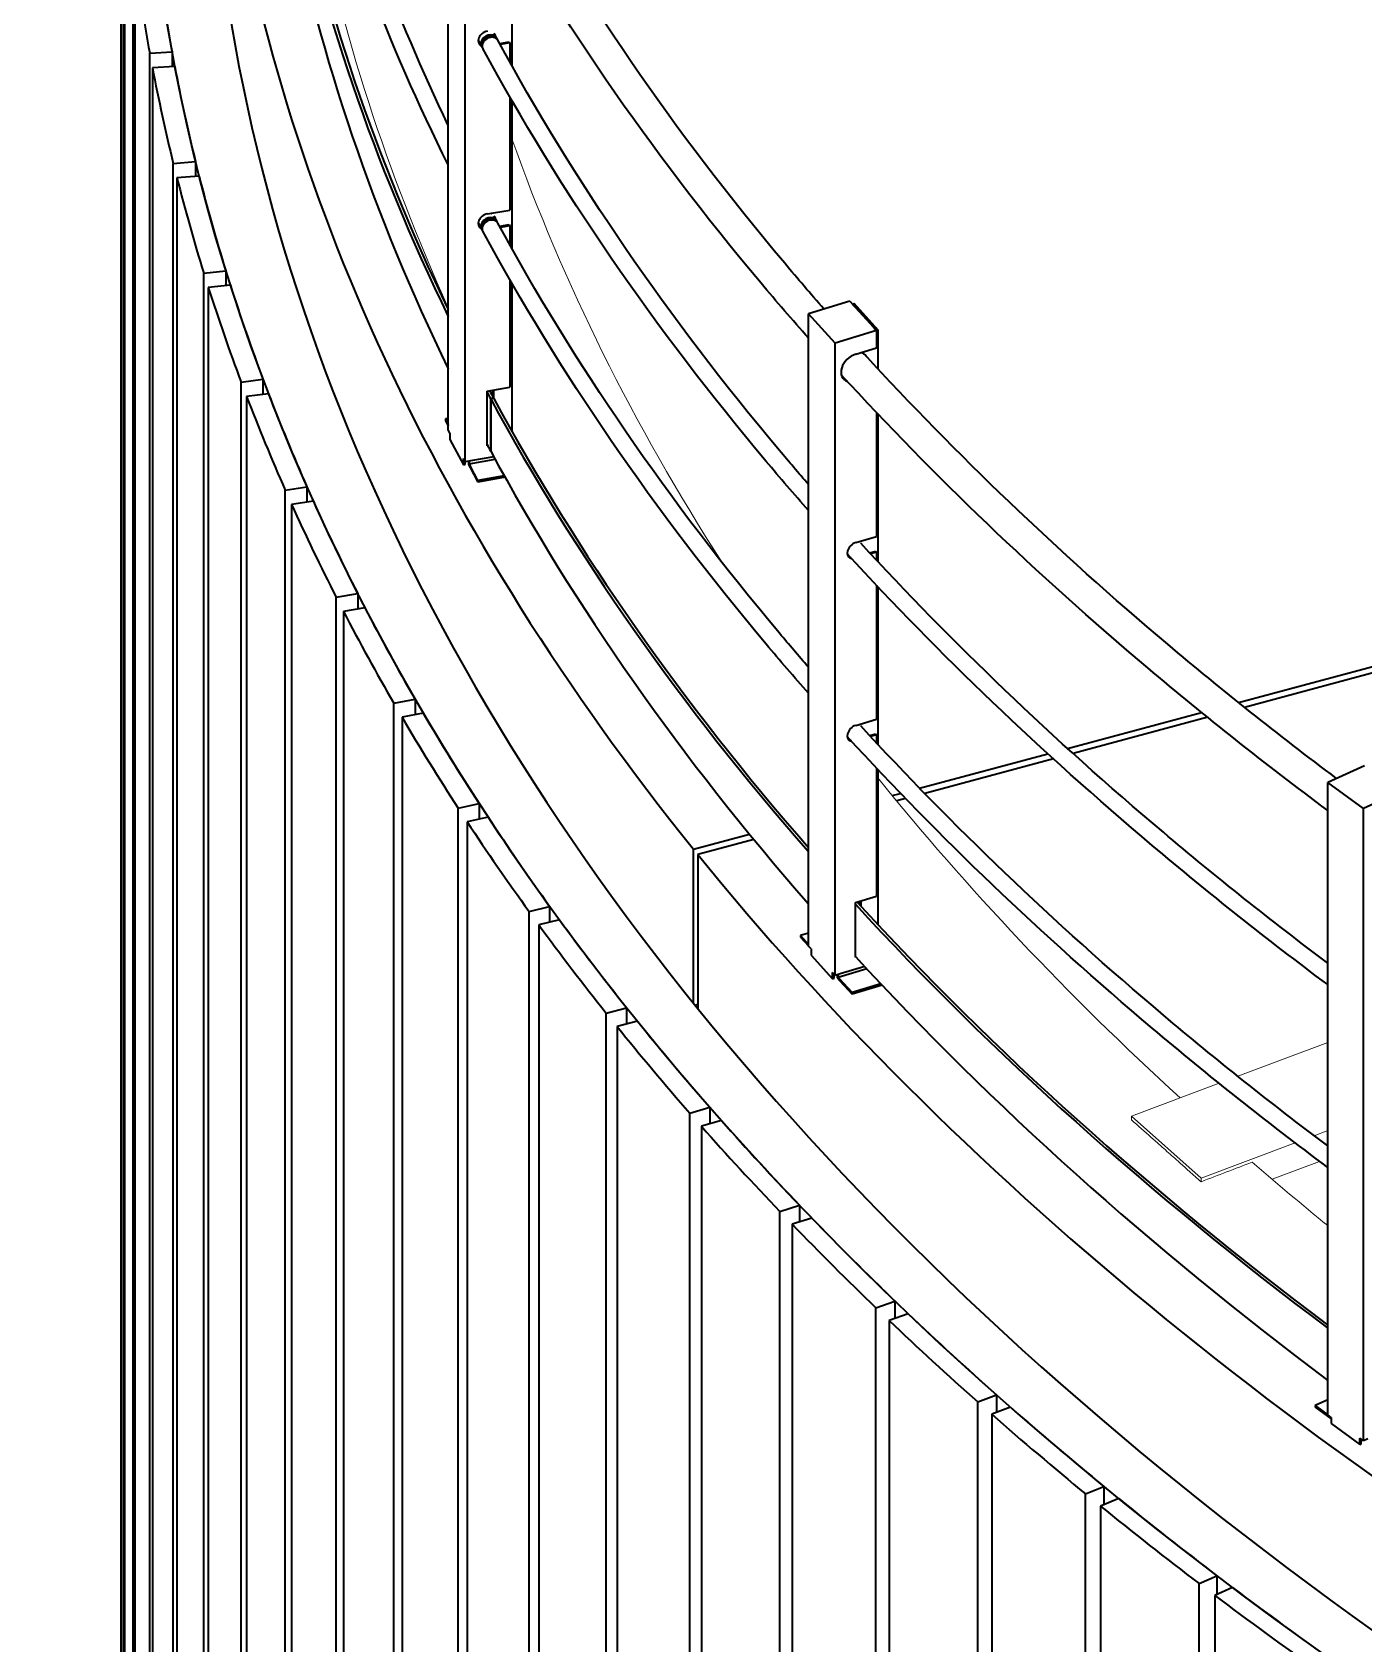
# Model space of a CAD drawing. Header units: millimetres. Extents: x 0 to 42050, y 0 to 29700.
# Drawn here: x 23167 to 24000, y 11311 to 12319 of the extents above; entities that cross this region are included whole.
import ezdxf

# ---------------------------------------------------------------- set-up
doc = ezdxf.new("R2010")
doc.units = ezdxf.units.MM
doc.header["$LTSCALE"] = 50
doc.layers.add('P_Cable Ducts (CD)', color=30, linetype='Continuous', lineweight=18, true_color=0xff7f00)
for name, color, linetype, lineweight in [('Symbol', 7, 'Continuous', 18), ('Visible', 7, 'Continuous', 35), ('Visible Narrow', 7, 'Continuous', 18)]:
    doc.layers.add(name, color=color, linetype=linetype, lineweight=lineweight)
doc.styles.add('Title', font='arial.ttf')
doc.dimstyles.new('Default - Method 2a$7', dxfattribs={"dimscale": 50, "dimtxt": 3, "dimasz": 2.5, "dimexe": 3, "dimexo": 0.5, "dimgap": 0.7, "dimtad": 0, "dimtoh": 1, "dimdec": 1, "dimrnd": 1e-08, "dimtxsty": 'Title', "dimcen": 0.09, "dimdle": 10, "dimclrd": 256, "dimclre": 256, "dimclrt": 7, "dimazin": 2, "dimtfac": 0.833333, "dimtdec": 1, "dimtmove": 0, "dimatfit": 3, "dimfxl": 1, "dimtolj": 1, "dimlwd": -1, "dimlwe": -1, "dimarcsym": 0})

msp = doc.modelspace()

# ---------------------------------------------------------------- linework, layer by layer
at = {"layer": 'P_Cable Ducts (CD)'}
for p, q in [((23977.31, 11686.65), (23921.15, 11665.6)), ((23909.43, 11661.2), (23854.61, 11640.65)), ((23898.18, 11601.91), (23854.61, 11640.65)), ((23854.61, 11640.65), (23854.61, 11638.33)), ((23977.31, 11631.58), (23968.87, 11628.42)), ((23956.97, 11623.95), (23898.18, 11601.91)), ((23972.26, 11612.38), (23942.5, 11601.22)), ((23898.18, 11599.59), (23898.18, 11601.91))]:
    msp.add_line(p, q, dxfattribs=at)
for centre, major_axis, start_param, end_param in [((26534.26, 12619.07), (-3211.28, -4.99), 0.1130482, 0.2548282), ((26534.26, 12619.73), (-3131.29, -4.87), 0.2019252, 0.3544512), ((26534.26, 12619.73), (-3131.29, -4.87), 0.4351692, 0.5613249), ((26534.26, 12619.73), (-3131.29, -4.87), 0.5877829, 0.6144354)]:
    msp.add_ellipse(centre, major_axis=major_axis, ratio=0.578098, start_param=start_param, end_param=end_param, dxfattribs=at)
msp.add_open_spline([(23854.61, 11638.33), (23858.75, 11634.65), (23862.88, 11630.98), (23868.91, 11625.61), (23870.82, 11623.92), (23874.09, 11621.01), (23875.46, 11619.79), (23878.09, 11617.45), (23879.36, 11616.33), (23882.03, 11613.95), (23883.43, 11612.71), (23886.77, 11609.73), (23888.72, 11608), (23893.17, 11604.04), (23895.68, 11601.81), (23898.18, 11599.59)], degree=3, knots=[0.05, 0.05, 0.05, 0.05, 5.740282, 5.740282, 8.3610674, 8.3610674, 10.2472459, 10.2472459, 11.9907173, 11.9907173, 13.919517, 13.919517, 16.6001018, 16.6001018, 20.050037, 20.050037, 20.050037, 20.050037], dxfattribs=at)
msp.add_open_spline([(23898.18, 11599.59), (23908.8, 11603.69), (23919.43, 11607.79), (23930.05, 11611.9)], degree=3, dxfattribs=at)
at = {"layer": 'Visible', "color": 9, "true_color": 0xc0c0c0}
for p, q in [((23921.55, 11899.38), (26378.77, 12560.92)), ((26381.47, 12557.57), (23925.36, 11896.33)), ((23222.67, 12504.39), (23222.67, 10588.89)), ((23224.35, 10528.65), (23224.35, 12444.15)), ((23224.9, 12434.91), (23224.9, 10519.41)), ((23230.36, 10459.25), (23230.36, 12374.75)), ((23231.49, 12365.53), (23231.49, 10450.03)), ((23240.74, 12305.52), (23254.66, 12306.38)), ((23240.74, 10390.02), (23240.74, 12305.52)), ((23256.37, 12297.2), (23242.45, 12296.33)), ((23254.66, 12306.38), (23254.66, 12297.09)), ((23242.45, 12296.33), (23242.45, 10380.83)), ((23255.46, 12236.55), (23269.32, 12237.71)), ((23255.46, 10321.05), (23255.46, 12236.55)), ((23269.32, 12237.71), (23269.32, 12228.37)), ((23271.6, 12228.56), (23257.74, 12227.41)), ((23257.74, 12227.41), (23257.74, 10311.91)), ((23274.51, 12167.94), (23288.29, 12169.39)), ((23274.51, 10252.44), (23274.51, 12167.94)), ((23288.29, 12169.39), (23288.29, 12160)), ((23291.14, 12160.3), (23277.37, 12158.85)), ((23277.37, 12158.85), (23277.37, 10243.35)), ((23297.86, 12099.78), (23311.54, 12101.51)), ((23297.86, 10184.28), (23297.86, 12099.78)), ((23311.54, 12101.51), (23311.54, 12092.05)), ((23314.97, 12092.48), (23301.29, 12090.75)), ((23301.29, 12090.75), (23301.29, 10175.25)), ((23325.49, 12032.15), (23339.05, 12034.16)), ((23325.49, 10116.64), (23325.49, 12032.15)), ((23343.04, 12025.22), (23329.48, 12023.2)), ((23339.05, 12034.16), (23339.05, 12024.62)), ((23329.48, 12023.2), (23329.48, 10107.7)), ((23357.35, 11965.14), (23370.77, 11967.44)), ((23357.35, 10049.64), (23357.35, 11965.14)), ((23370.77, 11967.44), (23370.77, 11957.8)), ((23375.32, 11958.58), (23361.9, 11956.28)), ((23361.9, 11956.28), (23361.9, 10040.78)), ((23393.4, 11898.84), (23406.67, 11901.42)), ((23393.4, 9983.34), (23393.4, 11898.84)), ((23406.67, 11901.42), (23406.67, 11891.67)), ((23411.77, 11892.67), (23398.51, 11890.09)), ((23398.51, 11890.09), (23398.51, 9974.59)), ((23814.64, 11870.6), (23898.48, 11893.17)), ((23902.26, 11890.11), (23818.11, 11867.46)), ((23722.16, 11845.7), (23802.31, 11867.28)), ((23805.76, 11864.13), (23725.3, 11842.47)), ((23433.6, 11833.35), (23446.7, 11836.2)), ((23433.6, 9917.84), (23433.6, 11833.35)), ((23446.7, 11836.2), (23446.7, 11826.33)), ((23705.05, 11841.09), (23710.28, 11842.5)), ((23713.41, 11839.27), (23707.79, 11837.76)), ((23452.35, 11827.56), (23439.25, 11824.7)), ((23439.25, 11824.7), (23439.25, 9909.2)), ((23580.76, 11807.63), (23615.74, 11817.05)), ((23618.48, 11813.71), (23583.46, 11804.28)), ((23580.76, 11711.28), (23580.76, 11807.63)), ((23583.46, 11804.28), (23583.46, 11707.94)), ((23477.89, 11768.74), (23490.8, 11771.86)), ((23477.89, 9853.23), (23477.89, 11768.74)), ((23496.99, 11763.35), (23484.08, 11760.22)), ((23490.8, 11771.86), (23490.8, 11761.85)), ((23484.08, 11760.22), (23484.08, 9844.72)), ((23526.22, 11705.1), (23538.92, 11708.49)), ((23526.22, 9789.59), (23526.22, 11705.1)), ((23538.92, 11708.49), (23538.92, 11698.31)), ((23583.46, 11710.38), (23581.84, 11709.94)), ((23545.64, 11700.11), (23532.94, 11696.71)), ((23532.94, 11696.71), (23532.94, 9781.21)), ((23578.51, 11642.51), (23590.99, 11646.17)), ((23578.51, 9727.01), (23578.51, 11642.51)), ((23590.99, 11646.17), (23590.99, 11635.81)), ((23598.24, 11637.94), (23585.76, 11634.28)), ((23585.76, 11634.28), (23585.76, 9718.78)), ((23634.71, 11581.07), (23646.95, 11584.99)), ((23646.95, 11584.99), (23646.95, 11574.42)), ((23634.71, 9665.56), (23634.71, 11581.07)), ((23654.71, 11576.91), (23642.47, 11572.99)), ((23642.47, 11572.99), (23642.47, 10571.96)), ((23694.73, 11520.84), (23706.72, 11525.01)), ((23694.73, 10519.81), (23694.73, 11520.84)), ((23706.72, 11525.01), (23706.72, 11514.22)), ((23714.99, 11517.1), (23703, 11512.93)), ((23703, 11512.93), (23703, 10511.9)), ((23758.51, 11461.91), (23770.23, 11466.33)), ((23758.51, 10460.88), (23758.51, 11461.91)), ((23770.23, 11466.33), (23770.23, 11455.29)), ((23778.98, 11458.6), (23767.26, 11454.18)), ((23767.26, 11454.18), (23767.26, 10453.15)), ((23825.95, 11404.35), (23837.38, 11409.02)), ((23825.95, 10403.33), (23825.95, 11404.35)), ((23846.61, 11401.48), (23835.18, 11396.81)), ((23837.38, 11409.02), (23837.38, 11397.71)), ((23835.18, 11396.81), (23835.18, 10395.79)), ((23896.96, 11348.25), (23908.09, 11353.15)), ((23908.09, 11353.15), (23908.09, 11341.54)), ((23896.96, 10347.23), (23896.96, 11348.25)), ((23917.79, 11345.81), (23906.66, 11340.91)), ((23906.66, 11340.91), (23906.66, 10339.88))]:
    msp.add_line(p, q, dxfattribs=at)
at = {"layer": 'Visible'}
for p, q in [((23427.41, 12069.82), (23427.41, 12465.33)), ((23437.89, 12049.93), (23437.89, 12445.45)), ((23467.16, 12381.66), (23467.16, 12297.7)), ((23446.77, 12311.39), (23447.07, 12311.28)), ((23447.07, 12311.28), (23447.24, 12310.96)), ((23449.01, 12312.63), (23448.9, 12312.26)), ((23454.91, 12315.82), (23455.28, 12315.7)), ((23459.55, 12311.5), (23465.48, 12312.54)), ((23465.83, 12311.88), (23459.91, 12310.84)), ((23465.48, 12312.54), (23465.83, 12311.88)), ((23465.83, 12311.88), (23465.83, 12300.08)), ((23465.83, 12278.2), (23465.83, 12207.36)), ((23467.16, 12275.89), (23467.16, 12183.39)), ((23451.86, 12204.91), (23465.83, 12207.36)), ((23446.79, 12197.06), (23447.29, 12196.9)), ((23449.01, 12198.32), (23448.9, 12197.95)), ((23454.91, 12201.51), (23455.28, 12201.4)), ((23459.55, 12197.19), (23465.48, 12198.23)), ((23465.83, 12197.57), (23459.91, 12196.53)), ((23465.48, 12198.23), (23465.83, 12197.57)), ((23465.83, 12197.57), (23465.83, 12185.78)), ((23465.83, 12163.89), (23465.83, 12096.65)), ((23467.16, 12161.58), (23467.16, 12069.06)), ((23678.48, 12150.36), (23652.6, 12142.55)), ((23678.48, 12150.36), (23695.15, 12131.93)), ((23680.1, 12148.56), (23681.18, 12148.89)), ((23680.66, 12147.95), (23680.67, 12147.95)), ((23680.67, 12147.93), (23680.67, 12147.95)), ((23681.78, 12146.72), (23680.67, 12147.95)), ((23682.85, 12147.05), (23681.18, 12148.89)), ((23681.78, 12146.72), (23693.27, 12134.03)), ((23694.33, 12134.35), (23682.85, 12147.05)), ((23669.27, 12124.13), (23652.6, 12142.55)), ((23652.6, 11747.04), (23652.6, 12142.55)), ((23695.15, 12131.93), (23669.27, 12124.13)), ((23693.27, 12134.03), (23694.38, 12132.81)), ((23694.33, 12134.35), (23696, 12132.51)), ((23694.37, 12132.8), (23694.38, 12132.81)), ((23694.92, 12132.19), (23696, 12132.51)), ((23695.15, 12131.93), (23695.15, 12121.16)), ((23696, 12132.51), (23696, 12108.12)), ((23669.27, 11728.62), (23669.27, 12124.13)), ((23682.21, 12117.25), (23695.15, 12121.16)), ((23451.67, 12094.16), (23465.83, 12096.65)), ((23674.91, 12101.56), (23675.41, 12101.44)), ((23451.67, 12059.87), (23451.67, 12094.16)), ((23455.67, 12089.86), (23453.77, 12089.51)), ((23453.77, 12089.51), (23453.77, 12056.85)), ((23455.83, 12089.58), (23453.92, 12089.23)), ((23453.92, 12089.23), (23453.92, 12056.57)), ((23455.33, 12090.5), (23455.33, 12094.8)), ((23455.67, 12089.55), (23455.67, 12089.86)), ((23455.68, 12094.86), (23455.68, 12089.55)), ((23427.41, 12077.02), (23425.58, 12076.7)), ((23425.58, 12076.7), (23427.41, 12073.22)), ((23425.58, 12076.7), (23425.58, 12075.72)), ((23425.58, 12075.72), (23427.41, 12072.24)), ((23695.15, 12080.76), (23695.15, 12003.25)), ((23696, 12079.87), (23696, 11987.53)), ((23428.46, 12067.83), (23427.41, 12069.82)), ((23428.46, 12067.83), (23428.46, 12063.91)), ((23428.46, 12063.91), (23436.84, 12048)), ((23451.67, 12060.59), (23451.74, 12060.6)), ((23452.1, 12059.94), (23451.67, 12059.87)), ((23453.77, 12056.85), (23453.92, 12056.88)), ((23437.89, 12049.93), (23436.84, 12051.92)), ((23436.84, 12048), (23436.84, 12051.92)), ((23436.84, 12048), (23437.99, 12048.21)), ((23441.34, 12050.54), (23437.89, 12049.93)), ((23437.99, 12048.21), (23437.99, 12049.95)), ((23440.02, 12050.31), (23440.02, 12048.32)), ((23440.02, 12048.32), (23441.07, 12046.33)), ((23440.37, 12048.64), (23456.68, 12051.5)), ((23440.37, 12050.37), (23440.37, 12048.64)), ((23440.37, 12048.64), (23441.07, 12047.31)), ((23445.85, 12038.25), (23441.07, 12047.31)), ((23441.07, 12046.33), (23445.85, 12037.27)), ((23455.81, 12053.08), (23441.34, 12050.54)), ((23462.39, 12041.16), (23445.85, 12038.25)), ((23462.89, 12040.27), (23445.85, 12037.27)), ((23445.85, 12038.25), (23445.85, 12037.27)), ((23682.21, 11999.35), (23695.15, 12003.25)), ((23690.95, 11992.97), (23694.6, 11994.07)), ((23695.15, 11993.46), (23691.51, 11992.36)), ((23694.6, 11994.07), (23695.15, 11993.46)), ((23695.15, 11993.46), (23695.15, 11988.43)), ((23695.15, 11972.69), (23695.15, 11888.94)), ((23696, 11971.79), (23696, 11873.22)), ((23682.21, 11885.04), (23695.15, 11888.94)), ((23690.95, 11878.66), (23694.6, 11879.76)), ((23695.15, 11879.15), (23691.51, 11878.05)), ((23694.6, 11879.76), (23695.15, 11879.15)), ((23695.15, 11879.15), (23695.15, 11874.12)), ((23695.15, 11858.38), (23695.15, 11778.23)), ((23696, 11857.48), (23696, 11760.56)), ((24000.24, 11859.82), (23977.31, 11849.38)), ((23999.6, 11833.06), (23977.31, 11849.38)), ((23977.31, 11453.87), (23977.31, 11849.38)), ((24022.53, 11843.5), (23999.6, 11833.06)), ((23999.6, 11437.55), (23999.6, 11833.06)), ((23682.04, 11774.27), (23695.15, 11778.23)), ((23682.04, 11739.98), (23682.04, 11774.27)), ((23684.81, 11772.64), (23684.81, 11775.11)), ((23685.36, 11775.27), (23685.36, 11772.03)), ((23652.6, 11755.04), (23647.66, 11753.55)), ((23647.66, 11753.55), (23652.6, 11748.09)), ((23647.66, 11753.55), (23647.66, 11752.57)), ((23647.66, 11752.57), (23652.6, 11747.11)), ((23654.27, 11745.2), (23652.6, 11747.04)), ((23654.27, 11745.2), (23654.27, 11741.28)), ((23654.27, 11741.28), (23667.61, 11726.54)), ((23671.18, 11727.56), (23689.03, 11732.94)), ((23687.85, 11734.22), (23672.46, 11729.58)), ((23682.43, 11740.1), (23682.04, 11739.98)), ((23669.27, 11728.62), (23667.61, 11730.46)), ((23667.61, 11726.54), (23667.61, 11730.46)), ((23667.61, 11726.54), (23668.67, 11726.86)), ((23668.67, 11726.86), (23668.67, 11729.28)), ((23672.46, 11729.58), (23669.27, 11728.62)), ((23670.63, 11729.02), (23670.63, 11727.19)), ((23670.63, 11727.19), (23672.29, 11725.35)), ((23671.18, 11729.19), (23671.18, 11727.56)), ((23671.18, 11727.56), (23672.29, 11726.33)), ((23679.89, 11717.94), (23672.29, 11726.33)), ((23672.29, 11725.35), (23679.89, 11716.96)), ((23697.95, 11723.39), (23679.89, 11717.94)), ((23698.67, 11722.62), (23679.89, 11716.96)), ((23679.89, 11717.94), (23679.89, 11716.96)), ((23977.31, 11463.28), (23969.42, 11459.69)), ((23969.42, 11459.69), (23977.31, 11453.92)), ((23969.42, 11459.69), (23969.42, 11458.72)), ((23969.42, 11458.72), (23979.54, 11451.31)), ((23979.54, 11452.24), (23977.31, 11453.87)), ((23979.54, 11452.24), (23979.54, 11448.32)), ((23979.54, 11448.32), (23997.37, 11435.26)), ((23999.6, 11437.55), (23997.37, 11439.18)), ((23997.37, 11435.26), (23997.37, 11439.18)), ((23997.37, 11435.26), (23998.31, 11435.69)), ((23998.31, 11435.69), (23998.31, 11438.49)), ((24002.42, 11438.84), (23999.6, 11437.55))]:
    msp.add_line(p, q, dxfattribs=at)
at = {"layer": 'Visible', "color": 9, "true_color": 0xc0c0c0}
for centre, major_axis, start_param, end_param in [((26536.67, 12505.05), (-3300, 0), 6.0866343, 9.6231248), ((26536.67, 12505.05), (-3260, 0), 0, 1.7505123), ((26536.67, 12601.39), (-3260, 0), 0.0882481, 0.4353507), ((26536.67, 12505.05), (-3314, 0), 0.072981, 0.104472), ((26536.67, 12505.05), (-3300, 0), 0.0729912, 0.1044617), ((26536.67, 12505.05), (-3300, 0), 0.1093102, 0.1407807), ((26536.67, 12505.05), (-3314, 0), 0.1093, 0.140791), ((26536.67, 12505.05), (-3314, 0), 0.145619, 0.17711), ((26536.67, 12505.05), (-3300, 0), 0.1456292, 0.1770997), ((26536.67, 12505.05), (-3314, 0), 0.181938, 0.213429), ((26536.67, 12505.05), (-3300, 0), 0.1819482, 0.2134187), ((26536.67, 12505.05), (-3314, 0), 0.218257, 0.2497479), ((26536.67, 12505.05), (-3300, 0), 0.2182672, 0.2497377), ((26536.67, 12505.05), (-3300, 0), 0.2545862, 0.2860567), ((26536.67, 12505.05), (-3314, 0), 0.254576, 0.2860669), ((26536.67, 12505.05), (-3314, 0), 0.2908949, 0.3223859), ((26536.67, 12505.05), (-3300, 0), 0.2909052, 0.3223757), ((26536.67, 12505.05), (-3314, 0), 0.3272139, 0.3587049), ((26536.67, 12505.05), (-3300, 0), 0.3272242, 0.3586947), ((26536.67, 12505.05), (-3314, 0), 0.3635329, 0.3950239), ((26536.67, 12505.05), (-3300, 0), 0.3635432, 0.3950137), ((26536.67, 12601.39), (3260, 0), 3.5789066, 3.9260092), ((26536.67, 12505.05), (3300, 0), 3.5414548, 3.5729253), ((26536.67, 12505.05), (-3314, 0), 0.3998519, 0.4313429), ((26536.67, 12505.05), (-3314, 0), 0.4361709, 0.4676619), ((26536.67, 12505.05), (3300, 0), 3.5777738, 3.6092443), ((26536.67, 12505.05), (-3314, 0), 0.4724899, 0.5039809), ((26536.67, 12505.05), (3300, 0), 3.6140928, 3.6455633), ((26536.67, 12505.05), (-3314, 0), 0.5088089, 0.5402999), ((26536.67, 12505.05), (3300, 0), 3.6504118, 3.6818823), ((26536.67, 12505.05), (-3314, 0), 0.5451279, 0.5766189), ((26536.67, 12505.05), (3300, 0), 3.6867308, 3.7182013), ((26536.67, 12505.05), (-3314, 0), 0.5814469, 0.6129378), ((26536.67, 12505.05), (3300, 0), 3.7230498, 3.7545203), ((26536.67, 12505.05), (3300, 0), 3.7593687, 3.7908392), ((26536.67, 12505.05), (-3314, 0), 0.6177659, 0.6492568), ((26536.67, 12505.05), (-3314, 0), 0.6540848, 0.6855758), ((26536.67, 12505.05), (3300, 0), 3.7956877, 3.8271582)]:
    msp.add_ellipse(centre, major_axis=major_axis, ratio=0.5773503, start_param=start_param, end_param=end_param, dxfattribs=at)
at = {"layer": 'Visible'}
for centre, major_axis, ratio, start_param, end_param in [((26536.67, 12645.48), (-3229.8, 0), 0.5773503, 0.1141227, 0.2740651), ((26536.67, 12645.48), (-3227.8, 0), 0.5773503, 0.1141256, 0.2718524), ((26536.67, 12612.82), (-3229.8, 0), 0.5773503, 0.1137794, 0.2740651), ((23451.86, 12314.32), (-5.31, -2.8), 0.7811196, 4.3217751, 6.7659444), ((23452.9, 12312.49), (-4.73, -2.56), 0.7795327, 2.9316913, 6.494723), ((23451.51, 12314.98), (-5.31, -2.8), 0.7811196, 0.0800195, 0.4801301), ((23450.16, 12315.95), (5.31, 2.8), 0.7811196, 3.7531956, 3.8419847), ((23453.73, 12310.95), (-4.73, -2.56), 0.7793219, 3.1415927, 6.2831853), ((23452.9, 12312.49), (3.8, 2.05), 0.7795327, 0.3569779, 2.7876932), ((23452.9, 12312.49), (-3.69, -2), 0.7794274, 3.7876809, 5.6370971), ((23451.86, 12200.01), (-5.31, -2.8), 0.7811196, 4.3217751, 6.7659444), ((23451.51, 12200.67), (-5.31, -2.8), 0.7811196, 0.0800195, 0.4801301), ((23450.16, 12201.64), (5.31, 2.8), 0.7811196, 3.7981764, 3.8419847), ((23452.9, 12198.18), (-4.73, -2.56), 0.7795327, 2.9316913, 6.494723), ((23453.73, 12196.64), (-4.73, -2.56), 0.7793219, 3.1415927, 6.2831853), ((23452.9, 12198.18), (3.8, 2.05), 0.7795327, 0.3569779, 2.7876932), ((23452.9, 12198.18), (3.69, 2), 0.7794274, 0.6460882, 2.4955044), ((23450.51, 12200.98), (5.31, 2.8), 0.7811196, 0.3010215, 0.4629425), ((23682.21, 12108.76), (-7.71, -6.98), 0.723672, 4.1325755, 6.6787899), ((23680.58, 12109.57), (7.71, 6.98), 0.723672, 6.2003561, 6.7128904), ((23680.02, 12110.18), (7.71, 6.98), 0.723672, 6.1950614, 6.2281381), ((23681.66, 12109.38), (-7.71, -6.98), 0.723672, 0.0550472, 0.3939214), ((23680.02, 12110.18), (7.71, 6.98), 0.723672, 3.6089768, 3.6779015), ((26536.67, 12645.48), (-3229.8, 0), 0.5773503, 0.3005698, 0.3027548), ((26536.67, 12645.48), (-3227.8, 0), 0.5773503, 0.300185, 0.3027548), ((26536.67, 12645.48), (-3229.8, 0), 0.5773503, 0.3029136, 0.466927), ((26536.67, 12645.48), (-3227.8, 0), 0.5773503, 0.3029136, 0.4656964), ((26536.67, 12612.82), (-3229.8, 0), 0.5773503, 0.3005698, 0.3027548), ((26536.67, 12612.82), (-3229.8, 0), 0.5773503, 0.3029136, 0.466927), ((23682.21, 11994.45), (-4.45, -4.03), 0.723672, 4.1325755, 6.7625254), ((23680.58, 11995.26), (4.45, 4.03), 0.723672, 0.1118219, 0.2444746), ((23680.02, 11995.88), (4.45, 4.03), 0.723672, 3.6316975, 3.8209988), ((23681.66, 11995.07), (-4.45, -4.03), 0.723672, 0.0955121, 0.4770502), ((23680.58, 11995.26), (-4.45, -4.03), 0.723672, 0.62315, 0.6809601), ((23682.21, 11880.14), (-4.45, -4.03), 0.723672, 4.1325755, 6.7625254), ((23680.58, 11880.95), (4.45, 4.03), 0.723672, 0.1118219, 0.2444746), ((23680.02, 11881.57), (4.45, 4.03), 0.723672, 3.6316975, 3.8209988), ((23681.66, 11880.76), (-4.45, -4.03), 0.723672, 0.0955121, 0.4770502), ((23680.58, 11880.95), (-4.45, -4.03), 0.723672, 0.62315, 0.6809601), ((26536.67, 12645.48), (3229.8, 0), 0.5773503, 3.6283751, 3.7976221), ((26536.67, 12645.48), (3227.8, 0), 0.5773503, 3.6278659, 3.7968167), ((26536.67, 12612.82), (3229.8, 0), 0.5773503, 3.6283751, 3.7976221)]:
    msp.add_ellipse(centre, major_axis=major_axis, ratio=ratio, start_param=start_param, end_param=end_param, dxfattribs=at)
for points, knots in [([(23427.41, 12235.65), (23389.72, 12311.41), (23360.3, 12388.57), (23332.87, 12490.98), (23327.16, 12515.53), (23322.29, 12540.13)], [4.36318386, 4.36318386, 4.36318386, 4.36318386, 4.48947876, 4.48947876, 4.52912108, 4.52912108, 4.52912108, 4.52912108]), ([(23427.41, 12260.21), (23394.61, 12328.99), (23368.69, 12398.84), (23343.42, 12493.18), (23337.83, 12517.14), (23333.05, 12541.14)], [4.3742431, 4.3742431, 4.3742431, 4.3742431, 4.48947876, 4.48947876, 4.52854003, 4.52854003, 4.52854003, 4.52854003]), ([(23662.31, 12145.48), (23653.99, 12154.97), (23645.8, 12164.5), (23568.34, 12256.73), (23509.62, 12342.31), (23462.23, 12429.86)], [4.91809469, 4.91809469, 4.91809469, 4.91809469, 4.9352992, 4.9352992, 5.08390601, 5.08390601, 5.08390601, 5.08390601]), ([(23652.6, 12127.27), (23642.52, 12138.67), (23632.65, 12150.12), (23552.77, 12245.22), (23493.3, 12331.87), (23445.24, 12420.66)], [4.91482118, 4.91482118, 4.91482118, 4.91482118, 4.9352992, 4.9352992, 5.08390601, 5.08390601, 5.08390601, 5.08390601]), ([(23448.9, 12312.26), (23448.8, 12311.9), (23448.75, 12311.52), (23448.75, 12311.14), (23448.75, 12311.14), (23448.75, 12311.14)], [6.03581478, 6.03581478, 6.03581478, 6.03581478, 6.29425007, 6.29425007, 6.29484466, 6.29484466, 6.29484466, 6.29484466]), ([(23652.6, 12019.43), (23643.66, 12029.6), (23634.87, 12039.82), (23556.22, 12133.46), (23496.92, 12219.88), (23449, 12308.39)], [4.91700267, 4.91700267, 4.91700267, 4.91700267, 4.9352992, 4.9352992, 5.08390601, 5.08390601, 5.08390601, 5.08390601]), ([(23652.6, 12035.79), (23646.49, 12042.84), (23640.45, 12049.91), (23564.89, 12139.87), (23506, 12225.69), (23458.46, 12313.51)], [4.9225754, 4.9225754, 4.9225754, 4.9225754, 4.9352992, 4.9352992, 5.08390601, 5.08390601, 5.08390601, 5.08390601]), ([(23448.75, 12196.83), (23448.75, 12196.83), (23448.75, 12196.83), (23448.75, 12197.21), (23448.8, 12197.59), (23448.9, 12197.95)], [1.55913698, 1.55913698, 1.55913698, 1.55913698, 1.55973156, 1.55973156, 1.81816685, 1.81816685, 1.81816685, 1.81816685]), ([(23652.6, 11921.48), (23646.49, 11928.53), (23640.45, 11935.6), (23564.89, 12025.56), (23506, 12111.38), (23458.46, 12199.2)], [4.9225754, 4.9225754, 4.9225754, 4.9225754, 4.9352992, 4.9352992, 5.08390601, 5.08390601, 5.08390601, 5.08390601]), ([(23652.6, 11905.12), (23643.66, 11915.29), (23634.87, 11925.51), (23556.22, 12019.15), (23496.92, 12105.57), (23449, 12194.08)], [4.91700267, 4.91700267, 4.91700267, 4.91700267, 4.9352992, 4.9352992, 5.08390601, 5.08390601, 5.08390601, 5.08390601]), ([(23982.8, 11851.88), (23946.29, 11879.28), (23911.1, 11907.25), (23808.2, 11994.07), (23744.9, 12054.62), (23687.8, 12117.03)], [4.73086758, 4.73086758, 4.73086758, 4.73086758, 4.78669239, 4.78669239, 4.900828, 4.900828, 4.900828, 4.900828]), ([(23977.31, 11831.87), (23938.33, 11860.93), (23900.81, 11890.65), (23795, 11979.93), (23730.96, 12041.19), (23673.17, 12104.4)], [4.72778856, 4.72778856, 4.72778856, 4.72778856, 4.78669239, 4.78669239, 4.90107511, 4.90107511, 4.90107511, 4.90107511]), ([(23977.31, 11736.35), (23941.78, 11763.09), (23907.5, 11790.38), (23805.58, 11876.37), (23742.36, 11936.81), (23685.3, 11999.11)], [4.73235632, 4.73235632, 4.73235632, 4.73235632, 4.78669239, 4.78669239, 4.90038897, 4.90038897, 4.90038897, 4.90038897]), ([(23977.31, 11722.9), (23939.31, 11751.3), (23902.72, 11780.34), (23798.13, 11868.58), (23734.43, 11929.49), (23676.93, 11992.32)], [4.72908007, 4.72908007, 4.72908007, 4.72908007, 4.78669239, 4.78669239, 4.90067806, 4.90067806, 4.90067806, 4.90067806]), ([(23977.31, 11622.04), (23941.78, 11648.78), (23907.5, 11676.07), (23805.58, 11762.06), (23742.36, 11822.5), (23685.3, 11884.8)], [4.73235632, 4.73235632, 4.73235632, 4.73235632, 4.78669239, 4.78669239, 4.90038897, 4.90038897, 4.90038897, 4.90038897]), ([(23977.31, 11608.59), (23939.31, 11636.99), (23902.72, 11666.03), (23798.13, 11754.27), (23734.43, 11815.18), (23676.93, 11878.01)], [4.72908007, 4.72908007, 4.72908007, 4.72908007, 4.78669239, 4.78669239, 4.90067806, 4.90067806, 4.90067806, 4.90067806])]:
    msp.add_open_spline(points, degree=3, knots=knots, dxfattribs=at)
for points in [[(23457.63, 12315.05), (23457.11, 12316.02), (23456.58, 12316.99), (23456.06, 12317.96)], [(23448.16, 12309.94), (23447.49, 12311.19), (23446.81, 12312.45), (23446.14, 12313.7)], [(23456.3, 12315.22), (23455.98, 12315.43), (23455.64, 12315.59), (23455.28, 12315.7)], [(23448.16, 12195.63), (23447.49, 12196.88), (23446.81, 12198.14), (23446.14, 12199.39)], [(23455.28, 12201.4), (23455.64, 12201.28), (23455.98, 12201.12), (23456.3, 12200.91)], [(23457.63, 12200.74), (23457.11, 12201.71), (23456.58, 12202.68), (23456.06, 12203.65)]]:
    msp.add_open_spline(points, degree=3, dxfattribs=at)
at = {"layer": 'Visible Narrow'}
for p, q in [((23447.53, 12196.44), (23447.29, 12196.9)), ((23682.85, 12147.05), (23681.78, 12146.72)), ((23693.27, 12134.03), (23694.33, 12134.35)), ((23675.74, 12101.08), (23675.41, 12101.44)), ((23441.07, 12047.31), (23441.07, 12046.33)), ((23672.29, 11726.33), (23672.29, 11725.35))]:
    msp.add_line(p, q, dxfattribs=at)
for centre, major_axis, start_param, end_param in [((23453.11, 12312.11), (-3.99, -2.16), 3.7876809, 5.6370971), ((23453.11, 12197.8), (3.99, 2.16), 0.6460882, 2.4955044)]:
    msp.add_ellipse(centre, major_axis=major_axis, ratio=0.7794274, start_param=start_param, end_param=end_param, dxfattribs=at)

# ---------------------------------------------------------------- leaders
at = {"layer": 'Symbol', "annotation_type": 0, "has_hookline": 1, "hookline_direction": 1, "text_width": 2791.06}
msp.add_leader([(23222.67, 11154.62), (22735.19, 11492.59), (22610.19, 11492.59)], dimstyle='Default - Method 2a$7', override={"dimgap": 0, "dimtad": 1}, dxfattribs=at)

doc.saveas('drawing.dxf')
